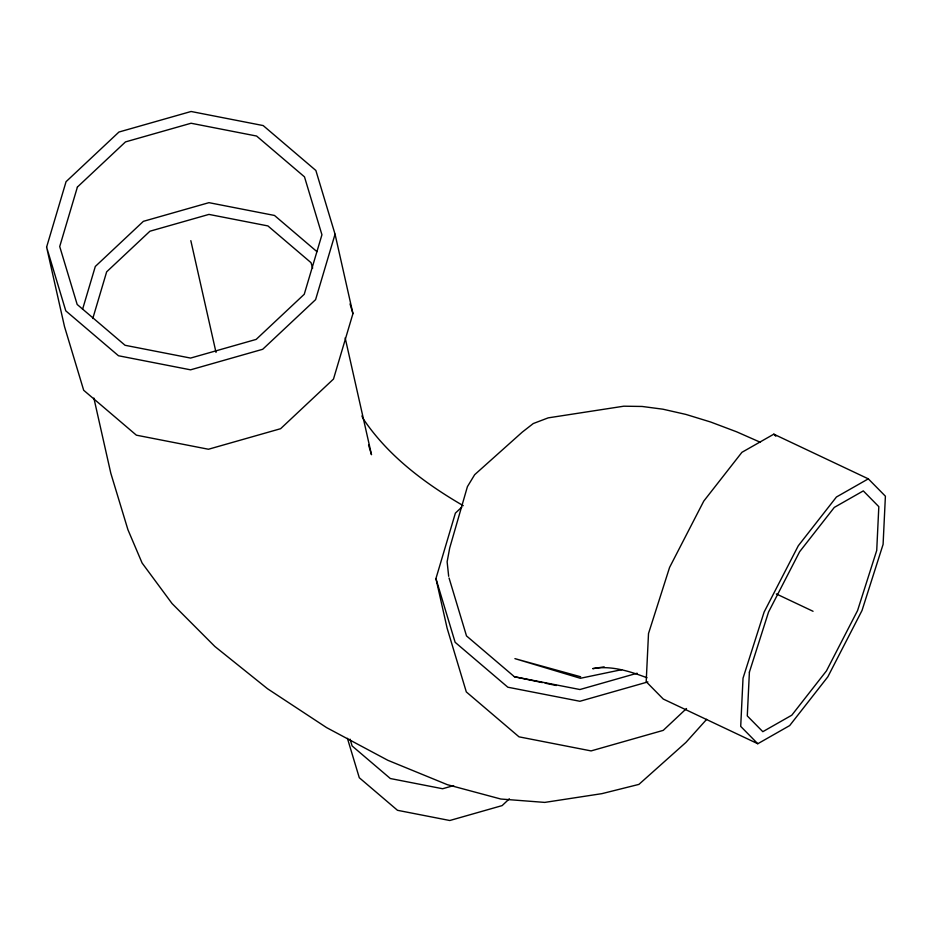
<?xml version="1.0" encoding="UTF-8"?>
<svg xmlns="http://www.w3.org/2000/svg" width="932" height="932" viewBox="0 0 932 932"><rect width="100%" height="100%" fill="white"/><g stroke="black" fill="none" stroke-linecap="round" stroke-linejoin="round"><path stroke-width="1.4" d="M46.6 247.131L66.056 181.682L118.947 132.029L191.095 111.491L263.173 125.564L315.866 170.474L335.054 234.188L352.948 313.606L333.493 379.056L280.602 428.708L208.453 449.247L136.375 435.174L83.682 390.263L64.494 326.55L46.6 247.131L65.788 310.845L118.481 355.756L190.559 369.829L262.707 349.279L315.599 299.638L335.054 234.188M82.552 309.354L95.309 266.459L143.377 221.338L208.966 202.663L274.486 215.455L316.938 251.64M92.781 318.511L106.656 271.829L149.924 231.218L208.943 214.407L267.903 225.917L311.008 262.661L312.663 268.148M686.5 708.53L663.234 730.373L591.086 750.912L519.008 736.839L466.315 691.928L447.127 628.215L435.931 578.574L455.387 513.124L461.736 507.171M706.701 719.306L685.975 742.373L638.909 784.394L601.932 793.645L544.754 802.405L500.822 799.027L447.325 784.674L387.887 760.314L326.561 727.589L267.542 688.76L214.849 646.458L172.059 603.552L142.095 562.998L127.929 529.714L110.803 473.223L93.864 398.034M509.373 798.794L502.115 805.609L449.783 820.51L397.498 810.304L359.286 777.731L347.415 738.307M773.805 434.172L741.919 452.323L703.777 501.09L669.584 567.413L648.509 633.527L646.191 681.711L663.269 699.047L757.786 743.736L789.672 725.585L827.826 676.818L862.018 610.495L883.093 544.381L885.4 496.197L868.321 478.85L773.805 434.172L775.82 436.211M868.321 478.85L836.435 497.001L798.293 545.768L764.1 612.091L743.025 678.205L740.707 726.389L757.786 743.736M637.139 673.23L579.925 689.529L514.406 676.737L466.501 635.915L449.061 577.991M647.88 681.921L579.902 701.272L507.823 687.21L455.131 642.299L435.931 578.574M453.639 785.606L442.618 788.74L390.345 778.535L352.121 745.961L350.071 739.169M621.679 669.677L580.368 678.286L514.918 658.633L580.648 676.772M604.181 666.858L592.729 668.652C611.229 665.238 629.846 671.366 647.018 677.762M514.406 676.737L542.377 682.597M545.173 683.179L556.357 685.521M760.454 442.327L736.688 431.831L710.638 422.01L685.917 414.425L662.943 409.206L642.113 406.457L623.788 406.201L548.202 417.862L533.279 423.536L522.304 432.087L474.668 474.691L467.41 486.655L449.702 547.993L447.127 561.798L448.676 576.302M776.333 593.929L813.053 611.287M463.251 505.68C424.841 483.382 387.91 455.818 362.991 418.456L361.919 415.928M368.571 445.053L371.495 454.7L345.166 337.873M350.036 303.914L352.948 313.606M190.827 240.654L216.014 352.401M749.398 672.112L747.289 715.916L762.819 731.678L791.804 715.193L826.474 670.854L857.568 610.565L876.721 550.462L878.818 506.67L863.3 490.896L834.315 507.392L799.633 551.721L768.551 612.021L749.398 672.112M77.403 187.041L59.718 246.537L77.17 304.461L125.063 345.283L190.582 358.074L256.172 339.399L304.251 294.267L321.936 234.771L304.484 176.859L256.591 136.037L191.072 123.245L125.482 141.909L77.403 187.041"/></g></svg>
